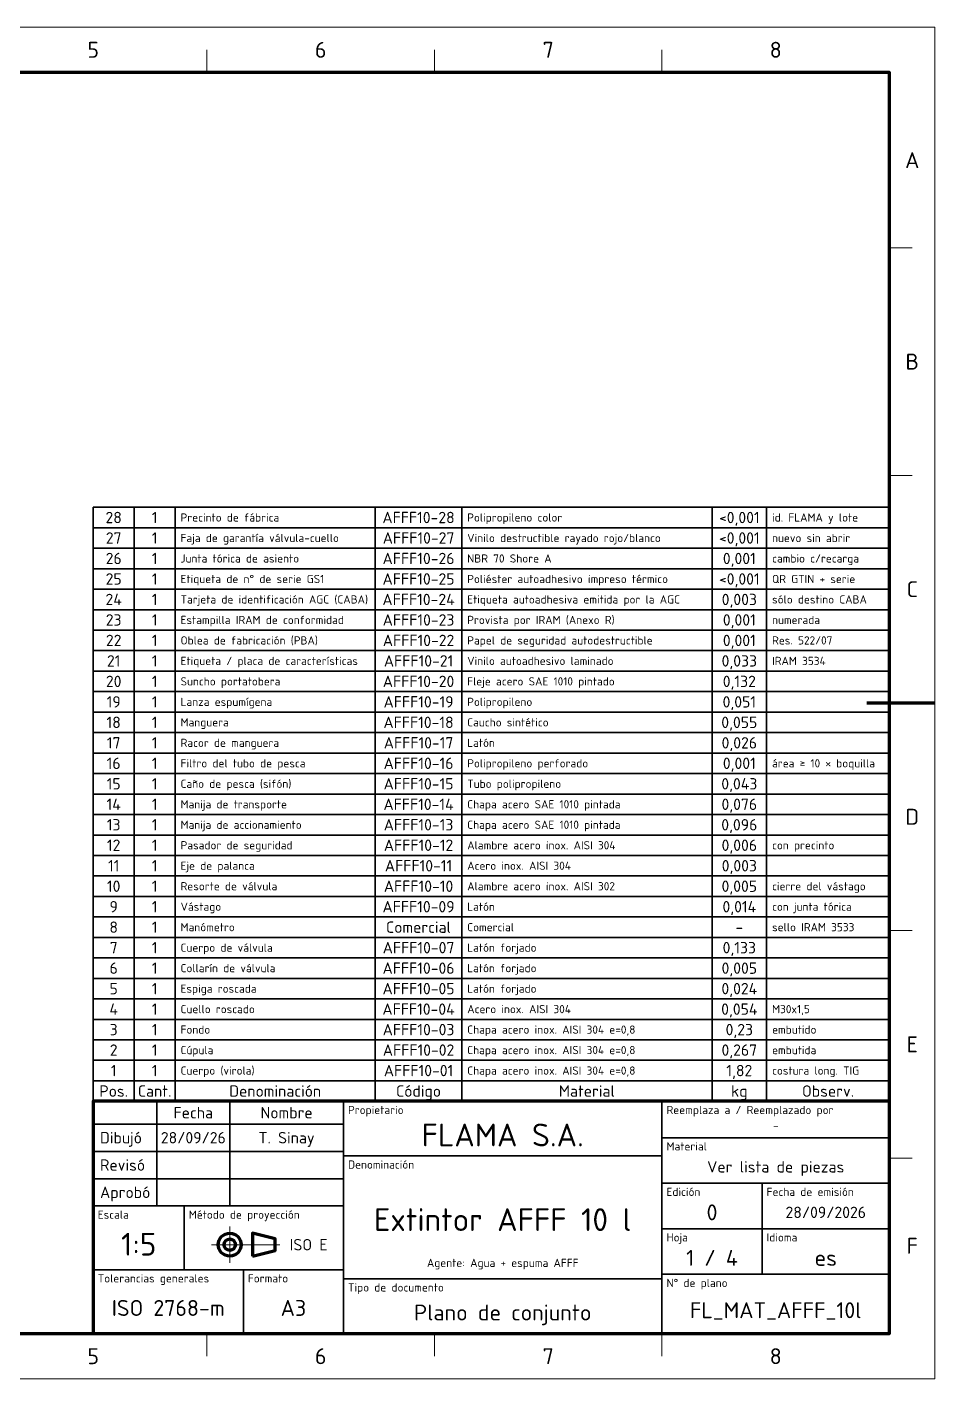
# Model space of a CAD drawing. Header units: millimetres. Extents: x 0 to 2208, y 0 to 420.
# Drawn here: x 220.5 to 420, y 0 to 297 of the extents above; entities that cross this region are included whole.
import ezdxf
from ezdxf.enums import TextEntityAlignment as Align

# ---------------------------------------------------------------- set-up
doc = ezdxf.new("R2010")
doc.units = ezdxf.units.MM
doc.linetypes.add('IRAM-F-TRAZO-PUNTO', pattern=[20, 15, -2, 1, -2])
for name, color, linetype, lineweight in [('01-VISIBLE', 7, 'CONTINUOUS', 70), ('03-EJE', 1, 'IRAM-F-TRAZO-PUNTO', 18), ('06-TEXTO', 7, 'CONTINUOUS', 25), ('07-RECUADRO', 7, 'CONTINUOUS', 70), ('08-FINA', 5, 'CONTINUOUS', 18), ('10-ROTULO', 7, 'CONTINUOUS', 35), ('11-TEXTO-ROTULO', 7, 'CONTINUOUS', 25)]:
    doc.layers.add(name, color=color, linetype=linetype, lineweight=lineweight)
doc.styles.add('ISO3098', font='isocpeur.ttf')

msp = doc.modelspace()

# ---------------------------------------------------------------- linework, layer by layer
at = {"layer": '01-VISIBLE'}
msp.add_lwpolyline([(270, 27), (275, 28.25), (275, 30.75), (270, 32)], close=True, dxfattribs=at)
for radius in [2.5, 1.25]:
    msp.add_circle((265, 29.5), radius, dxfattribs=at)
at = {"layer": '03-EJE'}
for p, q in [((265, 25.5), (265, 33.5)), ((261, 29.5), (276.5, 29.5))]:
    msp.add_line(p, q, dxfattribs=at)
at = {"layer": '07-RECUADRO'}
msp.add_line((420, 148.5), (405, 148.5), dxfattribs=at)
for points in [[(25, 10), (410, 10), (410, 287), (25, 287)], [(235, 10), (410, 10), (410, 61), (235, 61)]]:
    msp.add_lwpolyline(points, close=True, dxfattribs=at)
at = {"layer": '08-FINA'}
for p, q in [((260, 287), (260, 292)), ((310, 287), (310, 292)), ((360, 287), (360, 292)), ((410, 248.5), (415, 248.5)), ((410, 198.5), (415, 198.5)), ((410, 98.5), (415, 98.5)), ((410, 48.5), (415, 48.5)), ((260, 10), (260, 5)), ((310, 10), (310, 5)), ((360, 10), (360, 5))]:
    msp.add_line(p, q, dxfattribs=at)
msp.add_lwpolyline([(0, 0), (420, 0), (420, 297), (0, 297)], close=True, dxfattribs=at)
at = {"layer": '10-ROTULO'}
for p, q in [((244, 61), (244, 191.5)), ((253, 61), (253, 191.5)), ((297, 61), (297, 191.5)), ((316, 61), (316, 191.5)), ((371, 61), (371, 191.5)), ((383, 61), (383, 191.5)), ((235, 187), (410, 187)), ((235, 182.5), (410, 182.5)), ((235, 178), (410, 178)), ((235, 173.5), (410, 173.5)), ((235, 169), (410, 169)), ((235, 164.5), (410, 164.5)), ((235, 160), (410, 160)), ((235, 155.5), (410, 155.5)), ((235, 151), (410, 151)), ((235, 146.5), (410, 146.5)), ((235, 142), (410, 142)), ((235, 137.5), (410, 137.5)), ((235, 133), (410, 133)), ((235, 128.5), (410, 128.5)), ((235, 124), (410, 124)), ((235, 119.5), (410, 119.5)), ((235, 115), (410, 115)), ((235, 110.5), (410, 110.5)), ((235, 106), (410, 106)), ((235, 101.5), (410, 101.5)), ((235, 97), (410, 97)), ((235, 92.5), (410, 92.5)), ((235, 88), (410, 88)), ((235, 83.5), (410, 83.5)), ((235, 79), (410, 79)), ((235, 74.5), (410, 74.5)), ((235, 70), (410, 70)), ((235, 65.5), (410, 65.5))]:
    msp.add_line(p, q, dxfattribs=at)
for points in [[(235, 61), (410, 61), (410, 191.5), (235, 191.5)], [(235, 56), (249, 56), (249, 61), (235, 61)], [(249, 56), (265, 56), (265, 61), (249, 61)], [(265, 56), (290, 56), (290, 61), (265, 61)], [(290, 49), (360, 49), (360, 61), (290, 61)], [(360, 53), (410, 53), (410, 61), (360, 61)], [(235, 50), (249, 50), (249, 56), (235, 56)], [(249, 50), (265, 50), (265, 56), (249, 56)], [(265, 50), (290, 50), (290, 56), (265, 56)], [(360, 43), (410, 43), (410, 53), (360, 53)], [(235, 44), (249, 44), (249, 50), (235, 50)], [(249, 44), (265, 44), (265, 50), (249, 50)], [(265, 44), (290, 44), (290, 50), (265, 50)], [(290, 22), (360, 22), (360, 49), (290, 49)], [(235, 38), (249, 38), (249, 44), (235, 44)], [(249, 38), (265, 38), (265, 44), (249, 44)], [(265, 38), (290, 38), (290, 44), (265, 44)], [(360, 33), (382, 33), (382, 43), (360, 43)], [(382, 33), (410, 33), (410, 43), (382, 43)], [(235, 24), (255, 24), (255, 38), (235, 38)], [(255, 24), (290, 24), (290, 38), (255, 38)], [(360, 23), (382, 23), (382, 33), (360, 33)], [(382, 23), (410, 23), (410, 33), (382, 33)], [(235, 10), (268, 10), (268, 24), (235, 24)], [(268, 10), (290, 10), (290, 24), (268, 24)], [(290, 10), (360, 10), (360, 22), (290, 22)], [(360, 10), (410, 10), (410, 23), (360, 23)]]:
    msp.add_lwpolyline(points, close=True, dxfattribs=at)

# ---------------------------------------------------------------- texts
at = {"layer": '06-TEXTO', "style": 'ISO3098'}
for s, p in [('5', (235, 292)), ('6', (285, 292)), ('7', (335, 292)), ('8', (385, 292)), ('A', (415, 267.75)), ('B', (415, 223.5)), ('C', (415, 173.5)), ('D', (415, 123.5)), ('E', (415, 73.5)), ('F', (415, 29.25)), ('5', (235, 5)), ('6', (285, 5)), ('7', (335, 5)), ('8', (385, 5))]:
    msp.add_text(s, height=3.5, dxfattribs=at).set_placement(p, align=Align.MIDDLE_CENTER)
at = {"layer": '11-TEXTO-ROTULO', "style": 'ISO3098'}
for s, height, p in [('28', 2.5, (239.5, 189.25)), ('1', 2.5, (248.5, 189.25)), ('AFFF10-28', 2.5, (306.5, 189.25)), ('<0,001', 2.5, (377, 189.25)), ('27', 2.5, (239.5, 184.75)), ('1', 2.5, (248.5, 184.75)), ('AFFF10-27', 2.5, (306.5, 184.75)), ('<0,001', 2.5, (377, 184.75)), ('26', 2.5, (239.5, 180.25)), ('1', 2.5, (248.5, 180.25)), ('AFFF10-26', 2.5, (306.5, 180.25)), ('0,001', 2.5, (377, 180.25)), ('25', 2.5, (239.5, 175.75)), ('1', 2.5, (248.5, 175.75)), ('AFFF10-25', 2.5, (306.5, 175.75)), ('<0,001', 2.5, (377, 175.75)), ('24', 2.5, (239.5, 171.25)), ('1', 2.5, (248.5, 171.25)), ('AFFF10-24', 2.5, (306.5, 171.25)), ('0,003', 2.5, (377, 171.25)), ('23', 2.5, (239.5, 166.75)), ('1', 2.5, (248.5, 166.75)), ('AFFF10-23', 2.5, (306.5, 166.75)), ('0,001', 2.5, (377, 166.75)), ('22', 2.5, (239.5, 162.25)), ('1', 2.5, (248.5, 162.25)), ('AFFF10-22', 2.5, (306.5, 162.25)), ('0,001', 2.5, (377, 162.25)), ('21', 2.5, (239.5, 157.75)), ('1', 2.5, (248.5, 157.75)), ('AFFF10-21', 2.5, (306.5, 157.75)), ('0,033', 2.5, (377, 157.75)), ('20', 2.5, (239.5, 153.25)), ('1', 2.5, (248.5, 153.25)), ('AFFF10-20', 2.5, (306.5, 153.25)), ('0,132', 2.5, (377, 153.25)), ('19', 2.5, (239.5, 148.75)), ('1', 2.5, (248.5, 148.75)), ('AFFF10-19', 2.5, (306.5, 148.75)), ('0,051', 2.5, (377, 148.75)), ('18', 2.5, (239.5, 144.25)), ('1', 2.5, (248.5, 144.25)), ('AFFF10-18', 2.5, (306.5, 144.25)), ('0,055', 2.5, (377, 144.25)), ('17', 2.5, (239.5, 139.75)), ('1', 2.5, (248.5, 139.75)), ('AFFF10-17', 2.5, (306.5, 139.75)), ('0,026', 2.5, (377, 139.75)), ('16', 2.5, (239.5, 135.25)), ('1', 2.5, (248.5, 135.25)), ('AFFF10-16', 2.5, (306.5, 135.25)), ('0,001', 2.5, (377, 135.25)), ('15', 2.5, (239.5, 130.75)), ('1', 2.5, (248.5, 130.75)), ('AFFF10-15', 2.5, (306.5, 130.75)), ('0,043', 2.5, (377, 130.75)), ('14', 2.5, (239.5, 126.25)), ('1', 2.5, (248.5, 126.25)), ('AFFF10-14', 2.5, (306.5, 126.25)), ('0,076', 2.5, (377, 126.25)), ('13', 2.5, (239.5, 121.75)), ('1', 2.5, (248.5, 121.75)), ('AFFF10-13', 2.5, (306.5, 121.75)), ('0,096', 2.5, (377, 121.75)), ('12', 2.5, (239.5, 117.25)), ('1', 2.5, (248.5, 117.25)), ('AFFF10-12', 2.5, (306.5, 117.25)), ('0,006', 2.5, (377, 117.25)), ('11', 2.5, (239.5, 112.75)), ('1', 2.5, (248.5, 112.75)), ('AFFF10-11', 2.5, (306.5, 112.75)), ('0,003', 2.5, (377, 112.75)), ('10', 2.5, (239.5, 108.25)), ('1', 2.5, (248.5, 108.25)), ('AFFF10-10', 2.5, (306.5, 108.25)), ('0,005', 2.5, (377, 108.25)), ('9', 2.5, (239.5, 103.75)), ('1', 2.5, (248.5, 103.75)), ('AFFF10-09', 2.5, (306.5, 103.75)), ('0,014', 2.5, (377, 103.75)), ('8', 2.5, (239.5, 99.25)), ('1', 2.5, (248.5, 99.25)), ('Comercial', 2.5, (306.5, 99.25)), ('-', 2.5, (377, 99.25)), ('7', 2.5, (239.5, 94.75)), ('1', 2.5, (248.5, 94.75)), ('AFFF10-07', 2.5, (306.5, 94.75)), ('0,133', 2.5, (377, 94.75)), ('6', 2.5, (239.5, 90.25)), ('1', 2.5, (248.5, 90.25)), ('AFFF10-06', 2.5, (306.5, 90.25)), ('0,005', 2.5, (377, 90.25)), ('5', 2.5, (239.5, 85.75)), ('1', 2.5, (248.5, 85.75)), ('AFFF10-05', 2.5, (306.5, 85.75)), ('0,024', 2.5, (377, 85.75)), ('4', 2.5, (239.5, 81.25)), ('1', 2.5, (248.5, 81.25)), ('AFFF10-04', 2.5, (306.5, 81.25)), ('0,054', 2.5, (377, 81.25)), ('3', 2.5, (239.5, 76.75)), ('1', 2.5, (248.5, 76.75)), ('AFFF10-03', 2.5, (306.5, 76.75)), ('0,23', 2.5, (377, 76.75)), ('2', 2.5, (239.5, 72.25)), ('1', 2.5, (248.5, 72.25)), ('AFFF10-02', 2.5, (306.5, 72.25)), ('0,267', 2.5, (377, 72.25)), ('1', 2.5, (239.5, 67.75)), ('1', 2.5, (248.5, 67.75)), ('AFFF10-01', 2.5, (306.5, 67.75)), ('1,82', 2.5, (377, 67.75)), ('Pos.', 2.5, (239.5, 63.25)), ('Cant.', 2.5, (248.5, 63.25)), ('Denominación', 2.5, (275, 63.25)), ('Código', 2.5, (306.5, 63.25)), ('Material', 2.5, (343.5, 63.25)), ('kg', 2.5, (377, 63.25)), ('Observ.', 2.5, (396.5, 63.25)), ('Fecha', 2.5, (257, 58.5)), ('Nombre', 2.5, (277.5, 58.5)), ('28/09/26', 2.5, (257, 53)), ('T. Sinay', 2.5, (277.5, 53)), ('FLAMA S.A.', 5, (325, 53.6)), ('-', 1.8, (385, 55.6)), ('Ver lista de piezas', 2.5, (385, 46.6)), ('Extintor AFFF 10 l', 5, (325, 35)), ('0', 3.5, (371, 36.6)), ('28/09/2026', 2.5, (396, 36.6)), ('1:5', 5, (245, 29.6)), ('1 / 4', 3.5, (371, 26.6)), ('es', 3.5, (396, 26.6)), ('Agente: Agua + espuma AFFF', 1.8, (325, 25.5)), ('ISO 2768-m', 3.5, (251.5, 15.6)), ('A3', 3.5, (279, 15.6)), ('Plano de conjunto', 3.5, (325, 14.6)), ('FL_MAT_AFFF_10l', 3.5, (385, 15.1))]:
    msp.add_text(s, height=height, dxfattribs=at).set_placement(p, align=Align.MIDDLE_CENTER)
for s, height, p in [('Precinto de fábrica', 1.8, (254.2, 189.25)), ('Polipropileno color', 1.8, (317.2, 189.25)), ('id. FLAMA y lote', 1.8, (384.2, 189.25)), ('Faja de garantía válvula-cuello', 1.8, (254.2, 184.75)), ('Vinilo destructible rayado rojo/blanco', 1.8, (317.2, 184.75)), ('nuevo sin abrir', 1.8, (384.2, 184.75)), ('Junta tórica de asiento', 1.8, (254.2, 180.25)), ('NBR 70 Shore A', 1.8, (317.2, 180.25)), ('cambio c/recarga', 1.8, (384.2, 180.25)), ('Etiqueta de n° de serie GS1', 1.8, (254.2, 175.75)), ('Poliéster autoadhesivo impreso térmico', 1.8, (317.2, 175.75)), ('QR GTIN + serie', 1.8, (384.2, 175.75)), ('Tarjeta de identificación AGC (CABA)', 1.8, (254.2, 171.25)), ('Etiqueta autoadhesiva emitida por la AGC', 1.8, (317.2, 171.25)), ('sólo destino CABA', 1.8, (384.2, 171.25)), ('Estampilla IRAM de conformidad', 1.8, (254.2, 166.75)), ('Provista por IRAM (Anexo R)', 1.8, (317.2, 166.75)), ('numerada', 1.8, (384.2, 166.75)), ('Oblea de fabricación (PBA)', 1.8, (254.2, 162.25)), ('Papel de seguridad autodestructible', 1.8, (317.2, 162.25)), ('Res. 522/07', 1.8, (384.2, 162.25)), ('Etiqueta / placa de características', 1.8, (254.2, 157.75)), ('Vinilo autoadhesivo laminado', 1.8, (317.2, 157.75)), ('IRAM 3534', 1.8, (384.2, 157.75)), ('Suncho portatobera', 1.8, (254.2, 153.25)), ('Fleje acero SAE 1010 pintado', 1.8, (317.2, 153.25)), ('Lanza espumígena', 1.8, (254.2, 148.75)), ('Polipropileno', 1.8, (317.2, 148.75)), ('Manguera', 1.8, (254.2, 144.25)), ('Caucho sintético', 1.8, (317.2, 144.25)), ('Racor de manguera', 1.8, (254.2, 139.75)), ('Latón', 1.8, (317.2, 139.75)), ('Filtro del tubo de pesca', 1.8, (254.2, 135.25)), ('Polipropileno perforado', 1.8, (317.2, 135.25)), ('área ≥ 10 × boquilla', 1.8, (384.2, 135.25)), ('Caño de pesca (sifón)', 1.8, (254.2, 130.75)), ('Tubo polipropileno', 1.8, (317.2, 130.75)), ('Manija de transporte', 1.8, (254.2, 126.25)), ('Chapa acero SAE 1010 pintada', 1.8, (317.2, 126.25)), ('Manija de accionamiento', 1.8, (254.2, 121.75)), ('Chapa acero SAE 1010 pintada', 1.8, (317.2, 121.75)), ('Pasador de seguridad', 1.8, (254.2, 117.25)), ('Alambre acero inox. AISI 304', 1.8, (317.2, 117.25)), ('con precinto', 1.8, (384.2, 117.25)), ('Eje de palanca', 1.8, (254.2, 112.75)), ('Acero inox. AISI 304', 1.8, (317.2, 112.75)), ('Resorte de válvula', 1.8, (254.2, 108.25)), ('Alambre acero inox. AISI 302', 1.8, (317.2, 108.25)), ('cierre del vástago', 1.8, (384.2, 108.25)), ('Vástago', 1.8, (254.2, 103.75)), ('Latón', 1.8, (317.2, 103.75)), ('con junta tórica', 1.8, (384.2, 103.75)), ('Manómetro', 1.8, (254.2, 99.25)), ('Comercial', 1.8, (317.2, 99.25)), ('sello IRAM 3533', 1.8, (384.2, 99.25)), ('Cuerpo de válvula', 1.8, (254.2, 94.75)), ('Latón forjado', 1.8, (317.2, 94.75)), ('Collarín de válvula', 1.8, (254.2, 90.25)), ('Latón forjado', 1.8, (317.2, 90.25)), ('Espiga roscada', 1.8, (254.2, 85.75)), ('Latón forjado', 1.8, (317.2, 85.75)), ('Cuello roscado', 1.8, (254.2, 81.25)), ('Acero inox. AISI 304', 1.8, (317.2, 81.25)), ('M30x1,5', 1.8, (384.2, 81.25)), ('Fondo', 1.8, (254.2, 76.75)), ('Chapa acero inox. AISI 304 e=0,8', 1.8, (317.2, 76.75)), ('embutido', 1.8, (384.2, 76.75)), ('Cúpula', 1.8, (254.2, 72.25)), ('Chapa acero inox. AISI 304 e=0,8', 1.8, (317.2, 72.25)), ('embutida', 1.8, (384.2, 72.25)), ('Cuerpo (virola)', 1.8, (254.2, 67.75)), ('Chapa acero inox. AISI 304 e=0,8', 1.8, (317.2, 67.75)), ('costura long. TIG', 1.8, (384.2, 67.75)), ('Dibujó', 2.5, (236.5, 53)), ('Revisó', 2.5, (236.5, 47)), ('Aprobó', 2.5, (236.5, 41))]:
    msp.add_text(s, height=height, dxfattribs=at).set_placement(p, align=Align.MIDDLE_LEFT)
for s, p in [('Propietario', (291, 60)), ('Reemplaza a / Reemplazado por', (361, 60)), ('Material', (361, 52)), ('Denominación', (291, 48)), ('Edición', (361, 42)), ('Fecha de emisión', (383, 42)), ('Escala', (236, 37)), ('Método de proyección', (256, 37)), ('Hoja', (361, 32)), ('Idioma', (383, 32)), ('Tolerancias generales', (236, 23)), ('Formato', (269, 23)), ('Tipo de documento', (291, 21)), ('N° de plano', (361, 22))]:
    msp.add_text(s, height=1.8, dxfattribs=at).set_placement(p, align=Align.TOP_LEFT)
msp.add_text('ISO E', height=2.5, dxfattribs=at).set_placement((286.5, 29.5), align=Align.MIDDLE_RIGHT)

doc.saveas('drawing.dxf')
